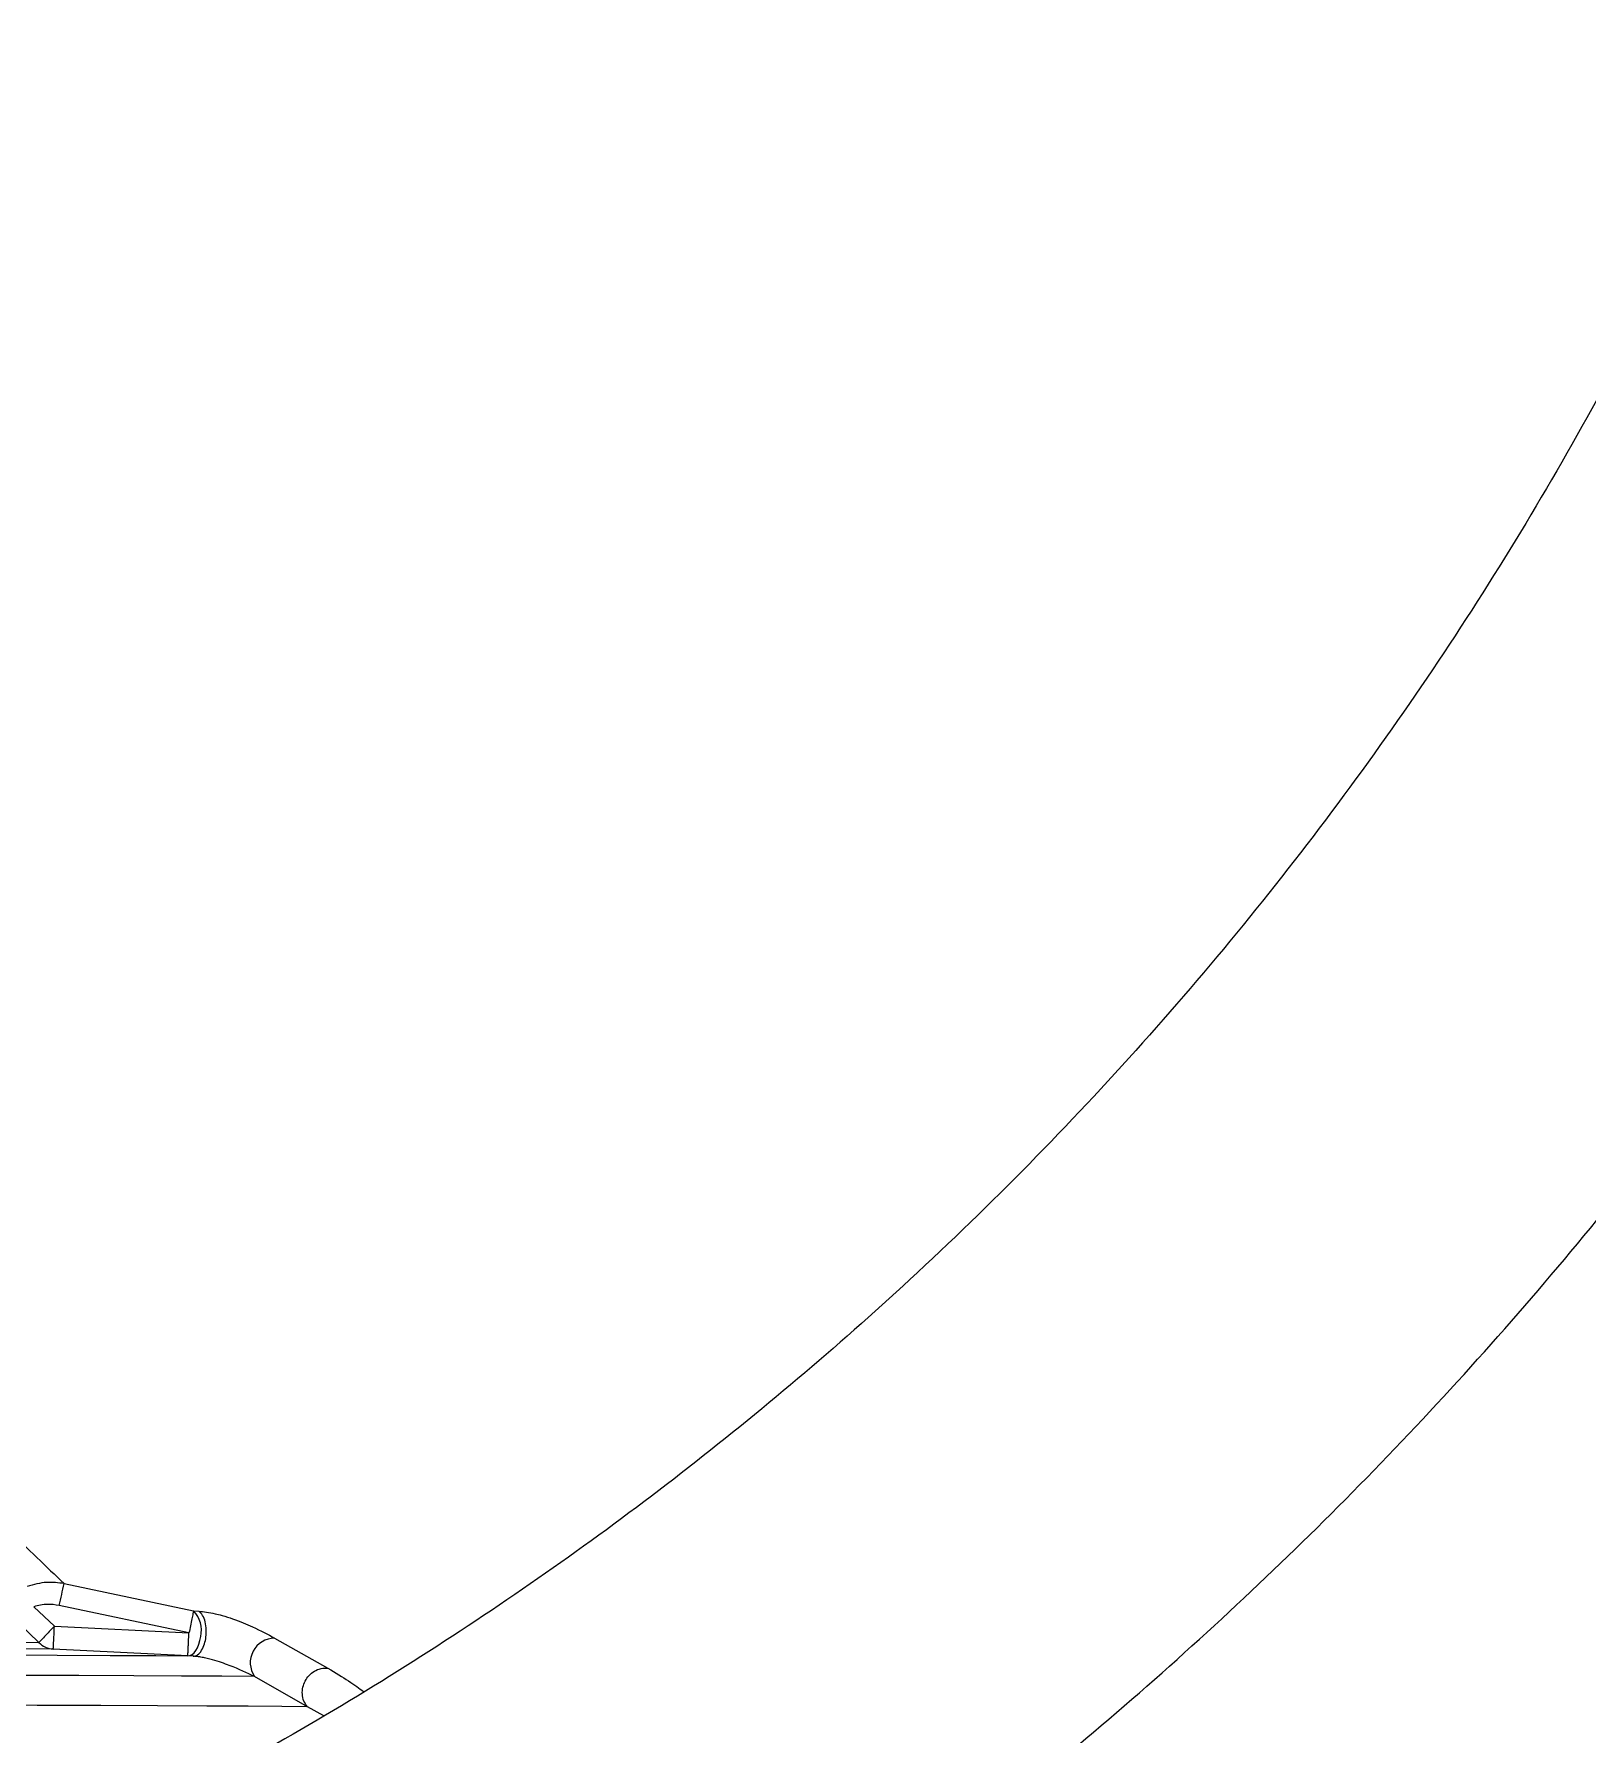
# Model space of a CAD drawing. Header units: millimetres. Extents: x 2016 to 4452, y 736 to 2459.
# Drawn here: x 3060.1 to 3127.5, y 1044 to 1117.8 of the extents above; entities that cross this region are included whole.
import ezdxf

# ---------------------------------------------------------------- set-up
doc = ezdxf.new("R2010")
doc.units = ezdxf.units.MM

msp = doc.modelspace()

# ---------------------------------------------------------------- linework, layer by layer
at = {"color": 7, "linetype": 'Continuous', "lineweight": 25}
for p, q in [((3061.38, 1050.532), (3067.001, 1049.342)), ((3060.075, 1049.525), (3060.962, 1048.68)), ((3066.804, 1048.387), (3061.174, 1049.58)), ((3067.001, 1049.342), (3067.233, 1049.328)), ((3060.288, 1047.975), (3059.402, 1048.82)), ((3060.962, 1048.68), (3066.804, 1048.387)), ((3066.754, 1047.391), (3060.912, 1047.684)), ((3070.524, 1048.164), (3072.837, 1046.858)), ((3066.986, 1047.377), (3066.754, 1047.391)), ((3071.953, 1045.181), (3069.646, 1046.498)), ((3072.658, 1044.79), (3071.953, 1045.181))]:
    msp.add_line(p, q, dxfattribs=at)
at = {"color": 7, "linetype": 'Continuous', "lineweight": 25, "flags": 128}
for points in [[(3058.642, 1047.985), (3060.288, 1047.975)], [(3060.912, 1047.684), (3059.251, 1047.694)], [(3066.754, 1047.391), (3066.847, 1047.404), (3066.939, 1047.448), (3067.026, 1047.522), (3067.107, 1047.623), (3067.178, 1047.749), (3067.237, 1047.895), (3067.282, 1048.057), (3067.313, 1048.229)], [(3066.986, 1047.377), (3065.358, 1047.388), (3063.386, 1047.398), (3061.08, 1047.408), (3058.451, 1047.418)], [(3069.646, 1046.498), (3068.231, 1046.508), (3066.482, 1046.519), (3064.407, 1046.529), (3062.016, 1046.538), (3059.32, 1046.548)], [(3071.953, 1045.181), (3070.838, 1045.192), (3069.376, 1045.203), (3067.574, 1045.213), (3065.44, 1045.223), (3062.984, 1045.233), (3060.218, 1045.243), (3057.155, 1045.252)]]:
    msp.add_lwpolyline(points, dxfattribs=at)
at = {"color": 7, "linetype": 'Continuous', "lineweight": 25}
for radius in [78.5, 77.5]:
    msp.add_circle((2995.554, 1172.413), radius, dxfattribs=at)
for centre, radius, start, end in [((2996.075, 1174.039), 75, 250.55137, 332.45778), ((2190.878, 1238.386), 890.541, 347.759661, 347.822332), ((3066.148, 1048.503), 1.197, 346.77793, 44.49537), ((3060.966, 1048.615), 0.933, 223.34923, 266.65686), ((3070.535, 1047.094), 1.071, 90.60321, 213.8212)]:
    msp.add_arc(centre, radius, start, end, dxfattribs=at)
for points, knots in [([(2995.642, 1003.807), (2998.202, 1003.832), (3001.783, 1003.867), (3007.052, 1004.146), (3011.516, 1004.481), (3016.832, 1005.047), (3022.401, 1005.82), (3028.215, 1006.83), (3034.186, 1008.086), (3040.262, 1009.597), (3046.4, 1011.368), (3052.565, 1013.402), (3058.729, 1015.701), (3064.866, 1018.267), (3070.954, 1021.097), (3076.973, 1024.191), (3082.906, 1027.545), (3088.735, 1031.158), (3094.445, 1035.023), (3100.021, 1039.137), (3105.448, 1043.494), (3110.714, 1048.089), (3115.805, 1052.913), (3120.71, 1057.961), (3125.417, 1063.224), (3129.914, 1068.694), (3134.193, 1074.362), (3138.241, 1080.219), (3142.051, 1086.256), (3145.613, 1092.462), (3148.918, 1098.826), (3151.959, 1105.339), (3154.728, 1111.988), (3157.218, 1118.762), (3159.424, 1125.65), (3161.338, 1132.639), (3162.957, 1139.717), (3164.275, 1146.87), (3165.288, 1154.087), (3165.992, 1161.354), (3166.385, 1168.659), (3166.464, 1175.986), (3166.227, 1183.325), (3165.673, 1190.659), (3164.8, 1197.977), (3163.61, 1205.264), (3162.102, 1212.507), (3160.277, 1219.691), (3158.136, 1226.804), (3155.683, 1233.831), (3152.918, 1240.76), (3149.845, 1247.576), (3146.468, 1254.267), (3142.79, 1260.819), (3138.817, 1267.219), (3134.552, 1273.454), (3130.001, 1279.512), (3125.169, 1285.381), (3120.061, 1291.047), (3114.685, 1296.5), (3109.238, 1301.547), (3103.765, 1306.199), (3098.307, 1310.469), (3092.682, 1314.511), (3086.9, 1318.32), (3080.973, 1321.888), (3074.91, 1325.21), (3068.724, 1328.28), (3062.428, 1331.094), (3056.034, 1333.645), (3049.559, 1335.932), (3043.021, 1337.948), (3036.446, 1339.69), (3029.874, 1341.155), (3023.38, 1342.337), (3017.09, 1343.234), (3011.567, 1343.817), (3006.684, 1344.185), (3001.86, 1344.425), (2995.885, 1344.542), (2990.368, 1344.431), (2985.099, 1344.16), (2980.635, 1343.822), (2975.319, 1343.257), (2969.75, 1342.484), (2963.936, 1341.474), (2957.965, 1340.218), (2951.889, 1338.707), (2945.751, 1336.936), (2939.586, 1334.902), (2933.422, 1332.603), (2927.285, 1330.037), (2921.197, 1327.207), (2915.178, 1324.113), (2909.245, 1320.759), (2903.416, 1317.146), (2897.706, 1313.281), (2892.131, 1309.167), (2886.703, 1304.81), (2881.438, 1300.215), (2876.346, 1295.391), (2871.441, 1290.343), (2866.735, 1285.08), (2862.237, 1279.61), (2857.959, 1273.942), (2853.91, 1268.085), (2850.1, 1262.048), (2846.538, 1255.842), (2843.234, 1249.478), (2840.191, 1242.966), (2837.429, 1236.314), (2835.092, 1230.032), (2833.813, 1225.927), (2833.25, 1224.118)], [0, 0, 0, 0, 0.0102074, 0.014274, 0.021037, 0.0280561, 0.0355867, 0.0434511, 0.0515783, 0.0599113, 0.0684099, 0.0770439, 0.085791, 0.0946336, 0.1035582, 0.112554, 0.1216124, 0.1307262, 0.1398897, 0.1490979, 0.1583469, 0.1676331, 0.1769537, 0.1863062, 0.1956884, 0.2050985, 0.2145348, 0.2239961, 0.233481, 0.2429885, 0.2525178, 0.262068, 0.2716385, 0.2812287, 0.2908382, 0.3004664, 0.3101132, 0.3197782, 0.3294613, 0.3391624, 0.3488814, 0.3586183, 0.3683733, 0.3781464, 0.387938, 0.3977483, 0.4075776, 0.4174265, 0.4272956, 0.4371854, 0.4470968, 0.4570307, 0.4669882, 0.4769704, 0.486979, 0.4970156, 0.5070822, 0.5171812, 0.5273154, 0.5374882, 0.5477037, 0.5569145, 0.5661226, 0.5753266, 0.5845258, 0.5937191, 0.6029052, 0.6120821, 0.6212471, 0.6303962, 0.6395236, 0.6486197, 0.6576679, 0.6666375, 0.6754633, 0.6839789, 0.6919633, 0.6976055, 0.7035012, 0.7112199, 0.7214273, 0.7254939, 0.7322569, 0.739276, 0.7468066, 0.754671, 0.7627982, 0.7711312, 0.7796298, 0.7882638, 0.7970109, 0.8058535, 0.8147781, 0.8237739, 0.8328323, 0.8419461, 0.8511096, 0.8603178, 0.8695668, 0.878853, 0.8881736, 0.8975261, 0.9069083, 0.9163184, 0.9257547, 0.935216, 0.9447009, 0.9542084, 0.9637377, 0.9732879, 0.9828584, 0.9924486, 1, 1, 1, 1]), ([(3061.583, 1132.954), (3060.593, 1131.494), (3058.593, 1128.544), (3055.203, 1124.403), (3050.949, 1119.859), (3045.701, 1115.174), (3039.421, 1110.628), (3032.785, 1106.773), (3025.846, 1103.628), (3018.649, 1101.13), (3013.679, 1100.07), (3011.19, 1099.539)], [0, 0, 0, 0, 0.081068, 0.163764, 0.248401, 0.373155, 0.49798, 0.622694, 0.748359, 0.873986, 1, 1, 1, 1]), ([(3140.372, 1132.08), (3140.071, 1131.018), (3139.135, 1127.713), (3137.228, 1122.262), (3134.67, 1115.734), (3131.785, 1109.322), (3128.6, 1103.034), (3125.112, 1096.886), (3121.327, 1090.89), (3117.251, 1085.061), (3112.888, 1079.412), (3108.244, 1073.956), (3103.325, 1068.707), (3098.316, 1063.851), (3093.261, 1059.379), (3088.203, 1055.281), (3082.974, 1051.407), (3077.587, 1047.765), (3072.051, 1044.362), (3066.378, 1041.204), (3060.581, 1038.297), (3054.673, 1035.646), (3048.67, 1033.257), (3042.587, 1031.134), (3036.448, 1029.282), (3030.281, 1027.704), (3024.136, 1026.405), (3018.128, 1025.393), (3012.561, 1024.682), (3007.715, 1024.236), (3003.245, 1023.959), (2999.34, 1023.821), (2996.741, 1023.811), (2995.693, 1023.807)], [0, 0, 0, 0, 0.017078, 0.053144, 0.089298, 0.125545, 0.161888, 0.198335, 0.23489, 0.271563, 0.308361, 0.345297, 0.382382, 0.419634, 0.453214, 0.486783, 0.520336, 0.55387, 0.58738, 0.62086, 0.654303, 0.687696, 0.721023, 0.754256, 0.787351, 0.820228, 0.85273, 0.884498, 0.914491, 0.939551, 0.959781, 0.98378, 1, 1, 1, 1]), ([(3011.19, 1099.539), (3012.698, 1098.012), (3016.092, 1094.574), (3021.059, 1089.631), (3026.171, 1084.584), (3030.962, 1079.888), (3035.676, 1075.294), (3039.849, 1071.244), (3043.49, 1067.722), (3046.69, 1064.634), (3049.684, 1061.75), (3052.855, 1058.703), (3056.008, 1055.677), (3059.053, 1052.76), (3060.606, 1051.273), (3061.38, 1050.532)], [0, 0, 0, 0, 0.075726, 0.170556, 0.250529, 0.336542, 0.419095, 0.500933, 0.565307, 0.626211, 0.690228, 0.751264, 0.835125, 0.917868, 1, 1, 1, 1]), ([(3061.38, 1050.532), (3061.128, 1050.564), (3060.587, 1050.632), (3060.059, 1050.482), (3059.776, 1050.402)], [0, 0, 0, 0, 0.464684, 1, 1, 1, 1]), ([(3061.174, 1049.58), (3061, 1049.608), (3060.631, 1049.665), (3060.268, 1049.574), (3060.075, 1049.525)], [0, 0, 0, 0, 0.469803, 1, 1, 1, 1]), ([(3067.001, 1049.342), (3066.994, 1049.307), (3066.98, 1049.236), (3066.932, 1049.005), (3066.871, 1048.71), (3066.826, 1048.492), (3066.804, 1048.387)], [0, 0, 0, 0, 0.2428701, 0.5000028, 0.7602532, 1, 1, 1, 1]), ([(3066.986, 1047.377), (3067.051, 1047.389), (3067.182, 1047.412), (3067.358, 1047.616), (3067.482, 1047.896), (3067.55, 1048.213), (3067.565, 1048.546), (3067.518, 1048.88), (3067.406, 1049.175), (3067.29, 1049.277), (3067.233, 1049.328)], [0, 0, 0, 0, 0.1314, 0.263981, 0.388888, 0.49996, 0.611082, 0.736027, 0.868618, 1, 1, 1, 1]), ([(3067.233, 1049.328), (3067.342, 1049.318), (3067.565, 1049.299), (3067.92, 1049.231), (3068.307, 1049.132), (3068.899, 1048.943), (3069.72, 1048.599), (3070.225, 1048.326), (3070.524, 1048.164)], [0, 0, 0, 0, 0.0810684, 0.1660621, 0.2366046, 0.3536395, 0.6181314, 1, 1, 1, 1]), ([(3060.962, 1048.68), (3060.886, 1048.601), (3060.73, 1048.437), (3060.521, 1048.218), (3060.359, 1048.049), (3060.311, 1047.999), (3060.288, 1047.975)], [0, 0, 0, 0, 0.242676, 0.5, 0.757324, 1, 1, 1, 1]), ([(3060.912, 1047.684), (3060.913, 1047.698), (3060.914, 1047.721), (3060.92, 1047.846), (3060.929, 1048.014), (3060.943, 1048.294), (3060.956, 1048.552), (3060.962, 1048.68)], [0, 0, 0, 0, 0.239943, 0.368925, 0.500594, 0.753484, 1, 1, 1, 1]), ([(3066.754, 1047.391), (3066.754, 1047.405), (3066.756, 1047.428), (3066.762, 1047.553), (3066.769, 1047.684), (3066.776, 1047.843), (3066.788, 1048.074), (3066.798, 1048.263), (3066.804, 1048.387)], [0, 0, 0, 0, 0.2396582, 0.3684909, 0.5000023, 0.6379375, 0.7603418, 1, 1, 1, 1]), ([(3069.646, 1046.498), (3069.321, 1046.653), (3068.842, 1046.883), (3068.048, 1047.165), (3067.605, 1047.281), (3067.379, 1047.328), (3067.165, 1047.363), (3067.046, 1047.372), (3066.986, 1047.377)], [0, 0, 0, 0, 0.523638, 0.772851, 0.838297, 0.895125, 0.94736, 1, 1, 1, 1]), ([(3071.953, 1045.181), (3071.894, 1045.261), (3071.776, 1045.422), (3071.712, 1045.728), (3071.738, 1046.03), (3071.841, 1046.306), (3072.01, 1046.547), (3072.246, 1046.74), (3072.536, 1046.863), (3072.737, 1046.86), (3072.837, 1046.858)], [0, 0, 0, 0, 0.130906, 0.261993, 0.386645, 0.5, 0.613355, 0.738007, 0.869094, 1, 1, 1, 1]), ([(3072.837, 1046.858), (3073.157, 1046.664), (3073.835, 1046.256), (3074.192, 1045.989), (3074.381, 1045.849)], [0, 0, 0, 0, 0.473046, 1, 1, 1, 1])]:
    msp.add_open_spline(points, degree=3, knots=knots, dxfattribs=at)

doc.saveas('drawing.dxf')
